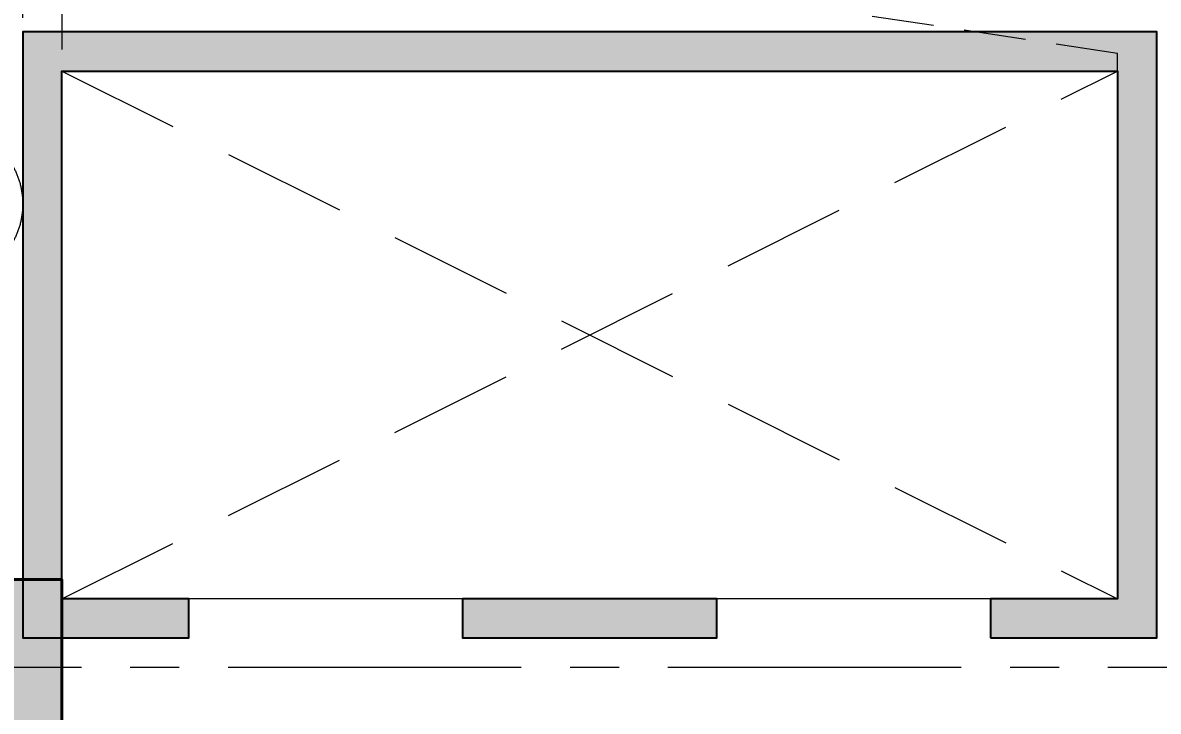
# Model space of a CAD drawing. Header units: millimetres. Extents: x 115500 to 206800, y -6300 to 53700.
# Drawn here: x 151150 to 156958, y 38275 to 41797 of the extents above; entities that cross this region are included whole.
import ezdxf

# ---------------------------------------------------------------- set-up
doc = ezdxf.new("R2010")
doc.units = ezdxf.units.MM
for name, pattern in [('DASHED2', [9.525, 6.35, -3.175]), ('HIDDEN2', [4.7625, 3.175, -1.5875]), ('HT_Grid$0$CENTER2', [1.125, 0.75, -0.125, 0.125, -0.125]), ('PD_5F_Col$0$HIDDEN2', [4.7625, 3.175, -1.5875])]:
    doc.linetypes.add(name, pattern=pattern)
doc.layers.get('0').update_dxf_attribs({"lineweight": 20})
doc.layers.get('Defpoints').update_dxf_attribs({"color": 151, "lineweight": 9})
for name, color, linetype, lineweight in [('HT_5F_Col$0$NDC_S-COLUMN', 4, 'Continuous', 40), ('HT_5F_Col$0$NDC_S_HATCH COLUMN AND WALL', 251, 'Continuous', 13), ('HT_Core wall 1_5F$0$NDC_S_HATCH COLUMN AND WALL', 251, 'Continuous', 13), ('HT_Core wall 1_5F$0$NDC_S_WALL', 6, 'Continuous', 25), ('HT_Dim Grid$0$NDC_S_DIM', 1, 'Continuous', 15), ('HT_Grid$0$NDC_S_AXIS', 5, 'HT_Grid$0$CENTER2', 13), ('NDC_S_BEAM', 3, 'HIDDEN2', 20), ('NDC_S_OPENING', 9, 'DASHED2', 13), ('NDC_S_SLAB', 2, 'Continuous', 20), ('PD_5F_Col$0$NDC_S_HIDDEN', 8, 'PD_5F_Col$0$HIDDEN2', 13)]:
    doc.layers.add(name, color=color, linetype=linetype, lineweight=lineweight)
doc.styles.add('HT_Dim Grid$0$NDC_DIM', font='', dxfattribs={"width": 0.75})
doc.styles.get('HT_Dim Grid$0$NDC_DIM').set_extended_font_data('Dotum')
doc.dimstyles.new('HT_Dim Grid$0$NDC_dim_150', dxfattribs={"dimscale": 150, "dimtxt": 2.5, "dimasz": 1.5, "dimexe": 1.5, "dimexo": 2.5, "dimgap": 1, "dimtad": 1, "dimdec": 0, "dimzin": 0, "dimdsep": 46, "dimtxsty": 'HT_Dim Grid$0$NDC_DIM', "dimblk": 'HT_Dim Grid$0$DIMMARK', "dimcen": 0.09, "dimdle": 1.2, "dimclrd": 1, "dimclre": 1, "dimclrt": 3, "dimadec": 0, "dimazin": 0, "dimtfac": 1, "dimtdec": 0, "dimtix": 1, "dimtofl": 0, "dimtmove": 0, "dimatfit": 3, "dimfxl": 8, "dimfxlon": 1, "dimtolj": 1, "dimtzin": 0, "dimarcsym": 0})

# ---------------------------------------------------------------- blocks, each defined once
blk = doc.blocks.new('HT_Dim Grid$0$DIMMARK')
at = {"layer": 'HT_Dim Grid$0$NDC_S_DIM', "color": 1}
blk.add_line((-1.5, 0), (1, 0), dxfattribs=at)
at = {"layer": 'HT_Dim Grid$0$NDC_S_DIM', "color": 2, "const_width": 0.1}
blk.add_lwpolyline([(-0.424, -0.424), (0.424, 0.424)], dxfattribs=at)
blk = doc.blocks.new('*D52')
at = {"layer": 'Defpoints', "color": 0, "ltscale": 200, "transparency": 16777216}
for p in [(191600, 51300), (130700, 38500), (191600, 38500)]:
    blk.add_point(p, dxfattribs=at)
at = {"layer": 'HT_Dim Grid$0$NDC_S_DIM', "color": 1, "lineweight": -2, "ltscale": 200, "transparency": 16777216}
for p, q in [((130700, 50100), (130700, 51525)), ((191600, 50100), (191600, 51525)), ((130925, 51300), (191375, 51300))]:
    blk.add_line(p, q, dxfattribs=at)
at = {"layer": 'HT_Dim Grid$0$NDC_S_DIM', "color": 1, "lineweight": -2, "ltscale": 200, "transparency": 16777216, "xscale": 225, "yscale": 225, "zscale": 225, "rotation": 180}
blk.add_blockref('HT_Dim Grid$0$DIMMARK', (130700, 51300), dxfattribs=at)
at = {"layer": 'HT_Dim Grid$0$NDC_S_DIM', "color": 1, "lineweight": -2, "ltscale": 200, "transparency": 16777216, "xscale": 225, "yscale": 225, "zscale": 225}
blk.add_blockref('HT_Dim Grid$0$DIMMARK', (191600, 51300), dxfattribs=at)
at = {"layer": 'HT_Dim Grid$0$NDC_S_DIM', "color": 3, "ltscale": 200, "transparency": 16777216, "insert": (161150, 51637.8), "char_height": 375, "attachment_point": 5, "style": 'HT_Dim Grid$0$NDC_DIM'}
blk.add_mtext('\\A1;60900', dxfattribs=at)
blk = doc.blocks.new('*D55')
at = {"layer": 'Defpoints', "color": 0, "ltscale": 200, "transparency": 16777216}
for p in [(161150, 50100), (150750, 38500), (161150, 38500)]:
    blk.add_point(p, dxfattribs=at)
at = {"layer": 'HT_Dim Grid$0$NDC_S_DIM', "color": 1, "lineweight": -2, "ltscale": 200, "transparency": 16777216}
for p, q in [((150750, 48900), (150750, 50325)), ((161150, 48900), (161150, 50325)), ((150975, 50100), (160925, 50100))]:
    blk.add_line(p, q, dxfattribs=at)
at = {"layer": 'HT_Dim Grid$0$NDC_S_DIM', "color": 1, "lineweight": -2, "ltscale": 200, "transparency": 16777216, "xscale": 225, "yscale": 225, "zscale": 225, "rotation": 180}
blk.add_blockref('HT_Dim Grid$0$DIMMARK', (150750, 50100), dxfattribs=at)
at = {"layer": 'HT_Dim Grid$0$NDC_S_DIM', "color": 1, "lineweight": -2, "ltscale": 200, "transparency": 16777216, "xscale": 225, "yscale": 225, "zscale": 225}
blk.add_blockref('HT_Dim Grid$0$DIMMARK', (161150, 50100), dxfattribs=at)
at = {"layer": 'HT_Dim Grid$0$NDC_S_DIM', "color": 3, "ltscale": 200, "transparency": 16777216, "insert": (155950, 50437.8), "char_height": 375, "attachment_point": 5, "style": 'HT_Dim Grid$0$NDC_DIM'}
blk.add_mtext('\\A1;10400', dxfattribs=at)
blk = doc.blocks.new('HT_5F_Col$0$cot')
at = {"layer": 'HT_5F_Col$0$NDC_S_HATCH COLUMN AND WALL', "ltscale": 0.005}
h = blk.add_hatch(color=256, dxfattribs=at)
h.dxf.hatch_style = 1
h.paths.add_polyline_path([(-0.5, 0.5), (0.5, 0.5), (0.5, -0.5), (-0.5, -0.5)])
at = {"layer": 'HT_5F_Col$0$NDC_S-COLUMN', "ltscale": 0.005}
blk.add_lwpolyline([(-0.5, 0.5), (0.5, 0.5), (0.5, -0.5), (-0.5, -0.5)], close=True, dxfattribs=at)

msp = doc.modelspace()

# ---------------------------------------------------------------- hatches: boundary and pattern name
at = {"layer": 'HT_Core wall 1_5F$0$NDC_S_HATCH COLUMN AND WALL'}
h = msp.add_hatch(color=256, dxfattribs=at)
h.dxf.hatch_style = 1
h.paths.add_polyline_path([(156950, 41750), (151150, 41750), (151150, 38650), (152000, 38650), (152000, 38850), (151350, 38850), (151350, 41550), (156750, 41550), (156750, 38850), (156100, 38850), (156100, 38650), (156950, 38650)])
h = msp.add_hatch(color=256, dxfattribs=at)
h.dxf.hatch_style = 1
h.paths.add_polyline_path([(154700, 38850), (153400, 38850), (153400, 38650), (154700, 38650)])

# ---------------------------------------------------------------- linework, layer by layer
at = {"layer": 'HT_Core wall 1_5F$0$NDC_S_WALL'}
msp.add_lwpolyline([(156100, 38650), (156950, 38650), (156950, 41750), (151150, 41750), (151150, 38650), (152000, 38650), (152000, 38850), (151350, 38850), (151350, 41550), (156750, 41550), (156750, 38850), (156100, 38850)], close=True, dxfattribs=at)
msp.add_lwpolyline([(154700, 38850), (153400, 38850), (153400, 38650), (154700, 38650), (154700, 38850)], dxfattribs=at)
at = {"layer": 'HT_Grid$0$NDC_S_AXIS', "ltscale": 2000}
msp.add_line((120700, 38500), (201600, 38500), dxfattribs=at)
at = {"layer": 'NDC_S_BEAM', "ltscale": 100}
for p, q in [((151350, 42453.9), (151350, 41550)), ((156750, 41640.5), (151350, 42453.9)), ((156750, 41550), (156750, 41640.5))]:
    msp.add_line(p, q, dxfattribs=at)
at = {"layer": 'NDC_S_OPENING', "ltscale": 100}
for p, q in [((151350, 41550), (156750, 38850)), ((151350, 38850), (156750, 41550))]:
    msp.add_line(p, q, dxfattribs=at)
at = {"layer": 'NDC_S_SLAB', "ltscale": 100}
for p, q in [((151350, 41550), (156750, 41550)), ((151350, 38850), (151350, 41550)), ((156750, 41550), (156750, 38850)), ((156750, 38850), (151350, 38850))]:
    msp.add_line(p, q, dxfattribs=at)
at = {"layer": 'PD_5F_Col$0$NDC_S_HIDDEN', "ltscale": 100}
msp.add_line((151150, 40870), (151150, 42064.4), dxfattribs=at)
at = {"layer": 'PD_5F_Col$0$NDC_S_HIDDEN', "ltscale": 200}
msp.add_circle((150750, 40870), 400, dxfattribs=at)

# ---------------------------------------------------------------- block references
at = {"xscale": 1200, "yscale": 1400}
msp.add_blockref('HT_5F_Col$0$cot', (150750, 38250), dxfattribs=at)

# ---------------------------------------------------------------- dimensions: what is measured, and where the dimension line sits
at = {"layer": 'HT_Dim Grid$0$NDC_S_DIM', "ltscale": 200}
for base, p1, p2, picture, middle in [((191600, 51300), (130700, 38500), (191600, 38500), '*D52', (161150, 51637.8)), ((161150, 50100), (150750, 38500), (161150, 38500), '*D55', (155950, 50437.8))]:
    dim = msp.add_linear_dim(base=base, p1=p1, p2=p2, dimstyle='HT_Dim Grid$0$NDC_dim_150', override={"dimtmove": 1}, dxfattribs=at)
    dim.commit()
    dim.dimension.update_dxf_attribs({"geometry": picture, "text_midpoint": middle})

doc.saveas('drawing.dxf')
